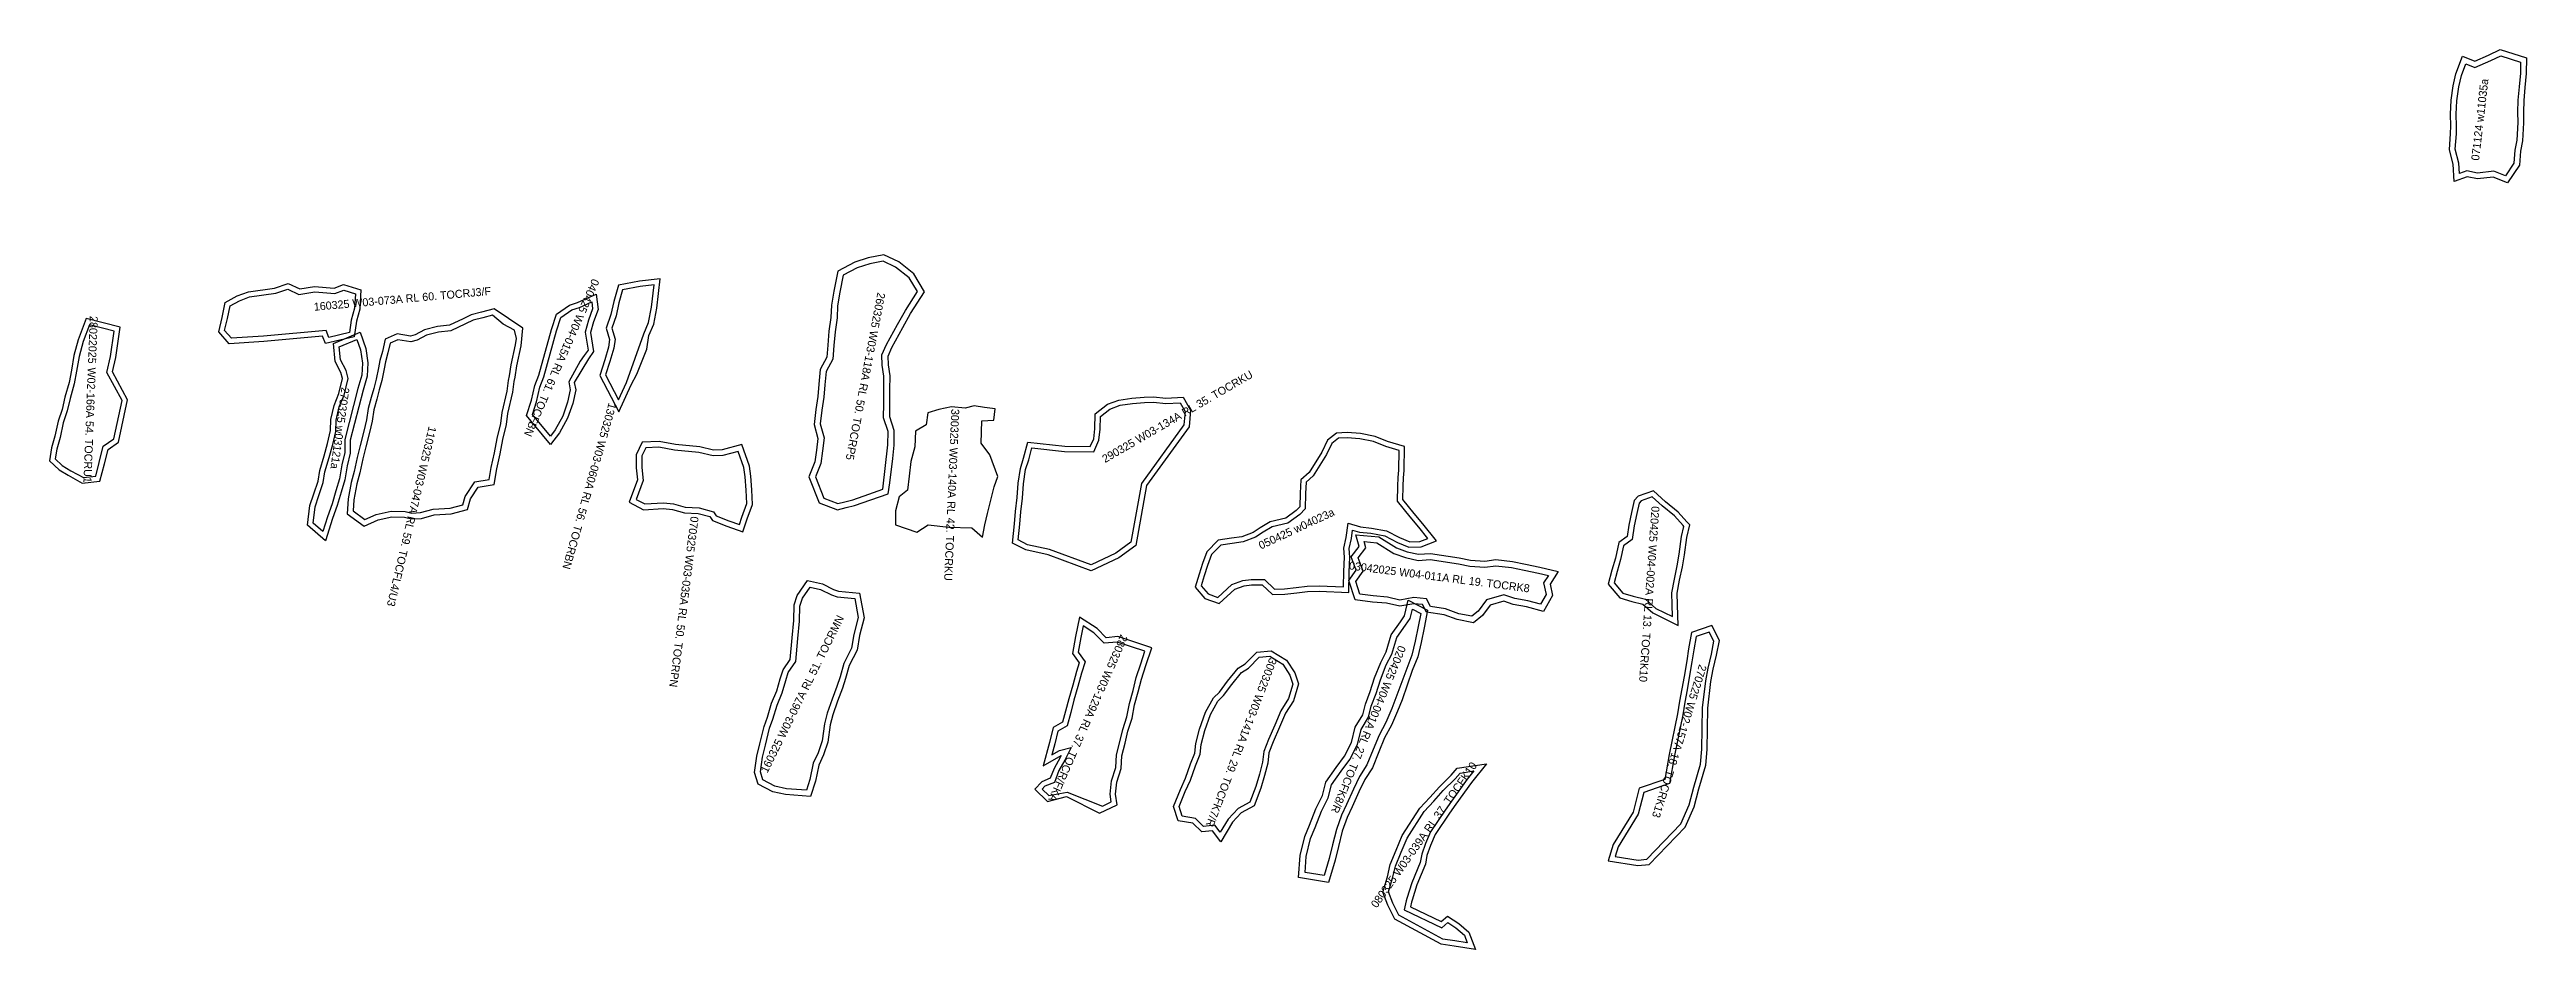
# Model space of a CAD drawing. Extents: x 550067 to 555612, y 63485 to 80416.
# Drawn here: x 550189 to 551814, y 76094 to 76684 of the extents above; entities that cross this region are included whole.
import ezdxf

# ---------------------------------------------------------------- set-up
doc = ezdxf.new("R2010")
doc.units = 0

msp = doc.modelspace()

# ---------------------------------------------------------------- linework, layer by layer
at = {"layer": 'GEOMETRY_LAYER_1', "color": 5}
for points in [[(551796.669, 76683.622, -53.584), (551813.855, 76678.187, -53.661), (551813.691, 76667.85, -53.705), (551812.759, 76658.878, -53.963), (551812.056, 76650.207, -54.37), (551811.883, 76642.684, -54.255), (551812.015, 76635.649, -54.249), (551811.227, 76623.703, -54.301), (551809.948, 76617.112, -54.257), (551809.181, 76607.855, -54.049), (551801.461, 76596.279, -54.018), (551791.944, 76600.025, -53.664), (551781.678, 76598.845, -53.722), (551775.032, 76600.177, -53.651), (551766.381, 76597.106, -53.431), (551765.678, 76608.571, -53.22), (551763.299, 76617.96, -53.395), (551764.052, 76628.614, -53.594), (551764.177, 76633.326, -53.433), (551763.98, 76641.363, -53.289), (551764.371, 76650.444, -53.52), (551765.791, 76659.904, -53.26), (551767.56, 76667.836, -53.408), (551771.897, 76679.272, -53.764), (551779.906, 76676.002, -53.784), (551788.843, 76679.855, -53.807), (551796.669, 76683.622, -53.584)], [(551796.96, 76679.545, -53.584), (551810.01, 76675.417, -53.661), (551809.894, 76668.076, -53.705), (551808.975, 76659.227, -53.963), (551808.26, 76650.404, -54.37), (551808.082, 76642.691, -54.255), (551808.213, 76635.738, -54.249), (551807.451, 76624.191, -54.301), (551806.178, 76617.633, -54.257), (551805.475, 76609.147, -54.049), (551800.001, 76600.937, -54.018), (551792.453, 76603.908, -53.664), (551781.838, 76602.687, -53.722), (551774.75, 76604.108, -53.651), (551769.865, 76602.375, -53.431), (551769.449, 76609.16, -53.22), (551767.132, 76618.301, -53.395), (551767.849, 76628.431, -53.594), (551767.978, 76633.322, -53.433), (551767.782, 76641.328, -53.289), (551768.159, 76650.08, -53.52), (551769.529, 76659.208, -53.26), (551771.21, 76666.743, -53.408), (551774.068, 76674.281, -53.764), (551779.946, 76671.881, -53.784), (551790.42, 76676.396, -53.807), (551796.96, 76679.545, -53.584)], [(550703.181, 76329.725, 55.565), (550706.357, 76328.698, 54.965), (550720.186, 76327.317, 54.808), (550723.259, 76311.232, 54.597), (550720.194, 76299.479, 54.001), (550718.569, 76289.975, 54.695), (550713.407, 76279.918, 58.51), (550711.012, 76271.329, 56.285), (550708.919, 76264.963, 56.616), (550705.767, 76256.622, 60.235), (550702.533, 76247.538, 60.68), (550700.993, 76240.975, 60.848), (550699.344, 76229.672, 61.631), (550696.56, 76221.251, 60.229), (550693.381, 76214.631, 62.94), (550691.305, 76204.182, 61.771), (550687.936, 76194.109, 61.874), (550671.608, 76195.339, 60.185), (550663.349, 76197.136, 60.576), (550653.646, 76202.207, 60.725), (550651.261, 76209.821, 60.817), (550652.762, 76220.534, 60.804), (550654.806, 76228.556, 60.746), (550657.473, 76239.892, 60.144), (550659.763, 76245.976, 59.99), (550662.499, 76255.169, 59.271), (550665.814, 76263.259, 60.357), (550668.06, 76271.092, 60.456), (550669.975, 76276.962, 60.043), (550674.641, 76283.9, 56.645), (550675.917, 76297.94, 58.636), (550676.948, 76309.289, 55.307), (550677.285, 76319.559, 55.007), (550679.329, 76325.735, 54.967), (550686.009, 76335.517, 55.407), (550695.823, 76333.355, 55.365), (550703.181, 76329.725, 55.565)], [(550701.749, 76326.194, 55.565), (550705.575, 76324.958, 54.965), (550716.986, 76323.818, 54.808), (550719.366, 76311.361, 54.597), (550716.475, 76300.281, 54.001), (550714.921, 76291.191, 54.695), (550709.85, 76281.31, 58.51), (550707.375, 76272.434, 56.285), (550705.335, 76266.228, 56.616), (550702.199, 76257.931, 60.235), (550698.882, 76248.612, 60.68), (550697.257, 76241.684, 60.848), (550695.632, 76230.55, 61.631), (550693.029, 76222.676, 60.229), (550689.747, 76215.843, 62.94), (550687.624, 76205.158, 61.771), (550685.271, 76198.121, 61.874), (550672.157, 76199.107, 60.185), (550664.656, 76200.74, 60.576), (550656.802, 76204.846, 60.725), (550655.143, 76210.141, 60.817), (550656.496, 76219.799, 60.804), (550658.497, 76227.651, 60.746), (550661.116, 76238.783, 60.144), (550663.367, 76244.764, 59.99), (550666.087, 76253.903, 59.271), (550669.409, 76262.011, 60.357), (550671.693, 76269.978, 60.456), (550673.423, 76275.28, 60.043), (550678.337, 76282.587, 56.645), (550679.701, 76297.597, 58.636), (550680.742, 76309.055, 55.307), (550681.065, 76318.887, 55.007), (550682.768, 76324.034, 54.967), (550687.699, 76331.253, 55.407), (550694.555, 76329.743, 55.365), (550701.749, 76326.194, 55.565)]]:
    msp.add_polyline3d(points, dxfattribs=at)
at = {"layer": 'GEOMETRY_LAYER_1', "color": 1}
for points in [[(550742.005, 76415.552, 52.537), (550742.814, 76424.425, 52.867), (550742.887, 76433.941, 53.834), (550739.957, 76442.949, 54.802), (550740.023, 76451.607, 55.769), (550740.093, 76460.592, 56.736), (550740.163, 76469.731, 57.703), (550739.077, 76477.036, 58.015), (550738.85, 76482.698, 58.371), (550741.443, 76488.428, 59.229), (550748.589, 76501.498, 60.409), (550753.682, 76510.572, 60.678), (550762.863, 76524.926, 61.853), (550755.679, 76536.616, 61.583), (550745.98, 76544.437, 61.438), (550736.111, 76549.178, 61.598), (550725.87, 76547.124, 61.432), (550717.049, 76544.308, 61.359), (550705.977, 76538.29, 61.351), (550703.229, 76525.259, 60.848), (550701.759, 76516.052, 60.073), (550701.389, 76508.064, 59.357), (550700.089, 76499.07, 58.569), (550699.402, 76489.879, 57.884), (550698.767, 76481.928, 57.655), (550694.43, 76473.898, 57.079), (550693.375, 76464.201, 56.485), (550692.729, 76456.27, 55.854), (550691.52, 76447.74, 55.223), (550690.321, 76437.917, 54.499), (550692.811, 76428.774, 53.843), (550691.884, 76421.136, 53.139), (550690.858, 76413.362, 52.264), (550686.96, 76403.655, 51.454), (550693.71, 76386.534, 51.168), (550705.746, 76381.997, 51.206), (550711.432, 76383.37, 51.473), (550716.868, 76384.684, 51.741), (550727.639, 76388.469, 51.889), (550738.927, 76392.435, 52.036), (550740.055, 76399.629, 52.184), (550742.005, 76415.552, 52.537)], [(550738.816, 76424.622, 52.867), (550738.883, 76433.322, 53.834), (550735.952, 76442.329, 54.802), (550736.024, 76451.639, 55.769), (550736.093, 76460.622, 56.736), (550736.161, 76469.451, 57.703), (550735.089, 76476.661, 58.015), (550734.815, 76483.484, 58.371), (550737.861, 76490.215, 59.229), (550745.09, 76503.436, 60.409), (550750.251, 76512.631, 60.678), (550758.142, 76524.969, 61.853), (550752.632, 76533.934, 61.583), (550743.83, 76541.032, 61.438), (550735.585, 76544.992, 61.598), (550726.875, 76543.246, 61.432), (550718.627, 76540.612, 61.359), (550709.51, 76535.658, 61.351), (550707.164, 76524.53, 60.848), (550705.744, 76515.642, 60.073), (550705.375, 76507.684, 59.357), (550704.068, 76498.635, 58.569), (550703.39, 76489.57, 57.884), (550702.687, 76480.768, 57.655), (550698.322, 76472.687, 57.079), (550697.358, 76463.822, 56.485), (550696.706, 76455.827, 55.854), (550695.486, 76447.217, 55.223), (550694.387, 76438.211, 54.499), (550696.876, 76429.07, 53.843), (550695.853, 76420.634, 53.139), (550694.757, 76412.339, 52.264), (550691.265, 76403.642, 51.454), (550696.781, 76389.651, 51.168), (550706.004, 76386.175, 51.206), (550710.493, 76387.259, 51.473), (550715.732, 76388.524, 51.741), (550726.313, 76392.242, 51.889), (550735.346, 76395.416, 52.036), (550738.816, 76424.622, 52.867)], [(550392.989, 76526.154, 70.71), (550392.376, 76513.56, 69.997), (550390.139, 76505.534, 71.017), (550388.649, 76495.303, 68.621), (550369.826, 76490.874, 66.374), (550367.838, 76495.794, 66.887), (550329.394, 76492.366, 64.371), (550306.558, 76490.83, 63.576), (550299.787, 76498.639, 63.484), (550301.996, 76508.078, 64.117), (550304.02, 76517.836, 64.092), (550311.802, 76522.205, 64.897), (550319.154, 76524.882, 64.923), (550336.282, 76527.268, 65.89), (550345.331, 76530.378, 66.107), (550352.838, 76526.788, 66.119), (550362.64, 76528.319, 67.151), (550375.388, 76527.311, 68.987), (550381.627, 76529.629, 69.966), (550392.989, 76526.154, 70.71)], [(550389.361, 76523.603, 70.71), (550388.9, 76514.122, 69.997), (550386.707, 76506.26, 71.017), (550385.529, 76498.164, 68.621), (550371.947, 76494.969, 66.374), (550370.111, 76499.511, 66.887), (550329.121, 76495.855, 64.371), (550308.061, 76494.439, 63.576), (550303.603, 76499.581, 63.484), (550305.414, 76507.324, 64.117), (550307.123, 76515.564, 64.092), (550313.267, 76519.014, 64.897), (550320.003, 76521.467, 64.923), (550337.099, 76523.849, 65.89), (550345.114, 76526.602, 66.107), (550352.307, 76523.163, 66.119), (550362.774, 76524.798, 67.151), (550375.882, 76523.762, 68.987), (550381.736, 76525.935, 69.966), (550389.361, 76523.603, 70.71)], [(550829.24, 76355.61, 41.186), (550820.627, 76360.164, 41.504), (550821.821, 76372.788, 41.647), (550822.578, 76380.888, 41.921), (550823.656, 76389.97, 41.921), (550824.19, 76399.322, 41.882), (550825.685, 76409.103, 42.201), (550827.779, 76415.777, 42.448), (550830.559, 76426.329, 42.152), (550854.831, 76423.747, 42.32), (550871.575, 76423.524, 42.125), (550873.833, 76428.476, 42.504), (550874.455, 76434.927, 42.952), (550874.766, 76444.827, 43.438), (550882.75, 76451.092, 42.89), (550890.303, 76453.868, 42.302), (550898.901, 76455.153, 41.806), (550906.813, 76455.728, 41.297), (550913.062, 76456.07, 40.82), (550921.136, 76455.151, 40.59), (550932.584, 76455.75, 40.561), (550937.342, 76447.212, 40.531), (550936.436, 76436.363, 40.265), (550908.358, 76397.782, 41.877), (550901.466, 76358.639, 39.104), (550890.199, 76350.512, 39.218), (550872.19, 76341.998, 39.422), (550843.881, 76352.519, 40.459), (550829.24, 76355.61, 41.186)], [(550830.443, 76358.934, 41.186), (550824.332, 76362.164, 41.504), (550825.306, 76372.461, 41.647), (550826.058, 76380.518, 41.921), (550827.144, 76389.663, 41.921), (550827.675, 76398.957, 41.882), (550829.105, 76408.31, 42.201), (550831.143, 76414.808, 42.448), (550833.178, 76422.531, 42.152), (550854.622, 76420.25, 42.32), (550873.812, 76419.995, 42.125), (550877.26, 76427.558, 42.504), (550877.95, 76434.703, 42.952), (550878.213, 76443.083, 43.438), (550884.476, 76447.998, 42.89), (550891.175, 76450.46, 42.302), (550899.287, 76451.672, 41.806), (550907.036, 76452.235, 41.297), (550912.959, 76452.559, 40.82), (550921.028, 76451.641, 40.59), (550930.588, 76452.141, 40.561), (550933.765, 76446.44, 40.531), (550933.029, 76437.631, 40.265), (550905.051, 76399.186, 41.877), (550898.266, 76360.645, 39.104), (550888.412, 76353.538, 39.218), (550872.027, 76345.793, 39.422), (550844.857, 76355.891, 40.459), (550830.443, 76358.934, 41.186)], [(551120.93, 76348.94, 25.597), (551130.353, 76348.348, 25.49), (551137.588, 76349.269, 24.89), (551148.609, 76348.099, 24.448), (551157.031, 76346.357, 24.255), (551166.594, 76344.39, 23.702), (551178.619, 76341.551, 23.583), (551173.194, 76333.268, 23.769), (551174.911, 76325.767, 23.424), (551168.894, 76315.3, 23.613), (551157.756, 76318.421, 24.172), (551149.037, 76319.918, 24.494), (551142.896, 76321.994, 24.644), (551133.904, 76319.437, 24.919), (551128.877, 76312.69, 25.303), (551123.044, 76307.853, 25.563), (551112.246, 76309.982, 26.266), (551103.672, 76313.148, 26.613), (551092.228, 76314.89, 27.422), (551089.57, 76319.859, 27.817), (551083.929, 76320.35, 27.829), (551074.562, 76318.71, 27.515), (551065.848, 76320.721, 27.643), (551056.743, 76321.482, 27.952), (551045.27, 76322.922, 28.033), (551041.276, 76335.563, 28.162), (551046.061, 76342.296, 27.922), (551042.696, 76351.23, 28.168), (551047.91, 76357.867, 28.048), (551045.8, 76365.603, 28.082), (551060.984, 76364.179, 27.655), (551072.44, 76357, 27.472), (551079.391, 76354.51, 27.38), (551086.945, 76352.811, 27.472), (551094.813, 76353.31, 27.244), (551113.655, 76350.54, 26.392), (551120.93, 76348.94, 25.597)], [(551120.68, 76344.948, 25.597), (551130.481, 76344.332, 25.49), (551137.63, 76345.242, 24.89), (551147.991, 76344.142, 24.448), (551156.223, 76342.439, 24.255), (551165.732, 76340.483, 23.702), (551172.146, 76338.969, 23.583), (551168.915, 76334.035, 23.769), (551170.662, 76326.401, 23.424), (551166.977, 76319.991, 23.613), (551158.636, 76322.328, 24.172), (551150.022, 76323.808, 24.494), (551142.998, 76326.182, 24.644), (551131.507, 76322.914, 24.919), (551125.955, 76315.464, 25.303), (551121.953, 76312.145, 25.563), (551113.332, 76313.845, 26.266), (551104.677, 76317.042, 26.613), (551094.81, 76318.543, 27.422), (551092.075, 76323.656, 27.817), (551083.754, 76324.38, 27.829), (551074.671, 76322.79, 27.515), (551066.468, 76324.683, 27.643), (551057.158, 76325.462, 27.952), (551048.311, 76326.571, 28.033), (551045.69, 76334.869, 28.162), (551050.555, 76341.714, 27.922), (551047.234, 76350.531, 28.168), (551052.298, 76356.978, 28.048), (551051.179, 76361.081, 28.082), (551059.664, 76360.285, 27.655), (551070.683, 76353.38, 27.472), (551078.274, 76350.661, 27.38), (551086.626, 76348.783, 27.472), (551094.647, 76349.292, 27.244), (551113.073, 76346.582, 26.392), (551120.68, 76344.948, 25.597)], [(551076.165, 76257.468, 31.14), (551073.059, 76250.06, 31.391), (551069.11, 76240.799, 31.962), (551064.695, 76232.503, 32.526), (551060.904, 76223.249, 33.289), (551056.667, 76212.922, 34.158), (551051.726, 76205.238, 34.924), (551047.831, 76197.103, 36.051), (551043.32, 76187.212, 37.105), (551040.147, 76180.282, 37.961), (551036.823, 76171.296, 38.789), (551034.378, 76161.357, 39.365), (551032.252, 76152.38, 40.159), (551027.877, 76137.596, 41.303), (551008.258, 76140.951, 41.262), (551009.315, 76155.287, 40.108), (551012.265, 76167.83, 39.406), (551015.372, 76175.243, 38.898), (551019.552, 76185.922, 38.073), (551023.836, 76194.615, 37.316), (551026.131, 76203.329, 36.303), (551032.933, 76213.072, 35.266), (551038.405, 76220.399, 34.445), (551043.007, 76229.454, 33.56), (551045.451, 76239.468, 32.925), (551050.39, 76247.569, 32.681), (551052.122, 76254.518, 32.109), (551055.29, 76262.806, 31.626), (551058.13, 76271.858, 31.071), (551062.141, 76281.937, 29.833), (551065.757, 76288.854, 28.803), (551069.059, 76299.934, 28.21), (551075.009, 76308.57, 28.661), (551077.74, 76312.448, 28.908), (551080.156, 76322.625, 29.086), (551092.832, 76316.075, 28.925), (551090.628, 76304.667, 28.723), (551088.684, 76294.907, 28.373), (551086.377, 76285.512, 28.681), (551082.691, 76276.663, 29.551), (551076.165, 76257.468, 31.14)], [(550877.694, 76183.011, 44.642), (550889.227, 76188.62, 44.133), (550888.065, 76195.632, 43.799), (550888.936, 76203.456, 43.248), (550891.877, 76212.285, 42.911), (550892.32, 76220.725, 42.988), (550894.401, 76229.088, 42.498), (550896.25, 76236.946, 41.946), (550898.94, 76245.461, 41.308), (550900.604, 76254.21, 40.724), (550903.033, 76262.664, 40.142), (550905.068, 76270.986, 39.883), (550907.937, 76279.817, 39.558), (550911.832, 76291.488, 39.06), (550889.583, 76298.814, 40.15), (550882.056, 76298.103, 40.591), (550875.995, 76304.047, 40.088), (550864.532, 76311.651, 40.042), (550861.881, 76298.899, 40.281), (550859.992, 76287.692, 40.597), (550864.342, 76281.703, 40.713), (550862.497, 76275.959, 40.977), (550860.035, 76267.026, 41.099), (550857.448, 76258.047, 41.756), (550855.328, 76249.962, 42.269), (550853.431, 76242.643, 42.597), (550847.094, 76239.29, 43.069), (550844.851, 76229.325, 43.537), (550840.555, 76214.205, 43.744), (550852.402, 76220.896, 43.944), (550851.737, 76219.545, 46.334), (550847.772, 76212.448, 47.958), (550845.296, 76205.938, 49.473), (550839.657, 76203.747, 50.364), (550835.227, 76198.73, 50.54), (550843.411, 76190.729, 50.485), (550855.996, 76194.073, 50.082), (550877.694, 76183.011, 44.642)], [(550879.498, 76187.78, 44.642), (550885.347, 76190.625, 44.133), (550884.533, 76195.538, 43.799), (550885.499, 76204.211, 43.248), (550888.407, 76212.941, 42.911), (550888.843, 76221.244, 42.988), (550891.004, 76229.933, 42.498), (550892.913, 76238.001, 41.946), (550895.54, 76246.318, 41.308), (550897.196, 76255.021, 40.724), (550899.65, 76263.563, 40.142), (550901.699, 76271.944, 39.883), (550904.613, 76280.912, 39.558), (550907.4, 76289.263, 39.06), (550889.183, 76295.262, 40.15), (550880.767, 76294.467, 40.591), (550873.783, 76301.314, 40.088), (550866.906, 76305.876, 40.042), (550865.322, 76298.252, 40.281), (550863.688, 76288.559, 40.597), (550868.217, 76282.324, 40.713), (550865.852, 76274.958, 40.977), (550863.403, 76266.076, 41.099), (550860.823, 76257.119, 41.756), (550858.715, 76249.079, 42.269), (550856.432, 76240.271, 42.597), (550850.154, 76236.95, 43.069), (550848.244, 76228.463, 43.537), (550846.227, 76221.361, 43.744), (550851.451, 76224.266, 43.785), (550858.929, 76226.233, 43.944), (550854.837, 76217.918, 46.334), (550850.952, 76210.965, 47.958), (550848.015, 76203.24, 49.473), (550841.718, 76200.793, 50.364), (550840.053, 76198.907, 50.54), (550844.435, 76194.623, 50.485), (550856.423, 76196.976, 50.082), (550879.498, 76187.78, 44.642)], [(551069.375, 76251.618, 31.391), (551065.498, 76242.526, 31.962), (551061.07, 76234.205, 32.526), (551057.203, 76224.766, 33.289), (551053.105, 76214.778, 34.158), (551048.226, 76207.191, 34.924), (551044.207, 76198.797, 36.051), (551039.682, 76188.874, 37.105), (551036.448, 76181.81, 37.961), (551032.993, 76172.472, 38.789), (551030.49, 76162.296, 39.365), (551028.385, 76153.409, 40.159), (551025.049, 76142.138, 41.303), (551012.514, 76144.281, 41.262), (551013.28, 76154.679, 40.108), (551016.083, 76166.591, 39.406), (551019.08, 76173.74, 38.898), (551023.215, 76184.306, 38.073), (551027.602, 76193.208, 37.316), (551029.818, 76201.622, 36.303), (551036.176, 76210.729, 35.266), (551041.815, 76218.281, 34.445), (551046.783, 76228.056, 33.56), (551049.19, 76237.916, 32.925), (551054.123, 76246.009, 32.681), (551055.945, 76253.316, 32.109), (551059.07, 76261.491, 31.626), (551061.902, 76270.518, 31.071), (551065.781, 76280.267, 29.833), (551069.481, 76287.343, 28.803), (551072.712, 76298.184, 28.21), (551078.291, 76306.284, 28.661), (551081.454, 76310.774, 28.908), (551082.866, 76316.723, 29.086), (551088.337, 76313.895, 28.925), (551086.703, 76305.437, 28.723), (551084.779, 76295.775, 28.373), (551082.566, 76286.766, 28.681), (551069.375, 76251.618, 31.391)], [(550990.292, 76289.502, 32.65), (551000.302, 76283.321, 32.723), (551005.716, 76275.163, 32.763), (551008.174, 76267.822, 33.446), (551004.832, 76256.758, 34.428), (550999.672, 76248.58, 34.807), (550995.745, 76239.482, 35.851), (550991.638, 76229.955, 36.257), (550988.778, 76222.723, 36.495), (550988.049, 76215.798, 36.974), (550985.906, 76207.818, 36.992), (550983.472, 76199.406, 37.434), (550979.134, 76187.825, 37.932), (550970.639, 76183.417, 38.301), (550964.891, 76177.157, 38.854), (550957.141, 76164.269, 39.411), (550951.701, 76171.579, 38.826), (550944.695, 76170.768, 38.487), (550938.819, 76176.452, 38.176), (550929.225, 76178.14, 38.123), (550926.216, 76187.526, 37.66), (550930.648, 76198.582, 37.153), (550933.982, 76206.128, 36.625), (550937.287, 76215.397, 36.764), (550940.19, 76222.525, 36.704), (550940.788, 76228.701, 36.589), (550943.264, 76238.268, 36.213), (550947.181, 76249.296, 35.791), (550952.336, 76258.746, 35.129), (550956.362, 76262.509, 34.659), (550961.56, 76269.603, 33.784), (550968.523, 76278.066, 33.132), (550973.171, 76280.979, 32.716), (550980.788, 76288.675, 32.557), (550990.292, 76289.502, 32.65)], [(550989.44, 76285.914, 32.65), (550997.81, 76280.747, 32.723), (551002.544, 76273.613, 32.763), (551004.501, 76267.768, 33.446), (551001.618, 76258.225, 34.428), (550996.567, 76250.218, 34.807), (550992.531, 76240.868, 35.851), (550988.403, 76231.291, 36.257), (550985.348, 76223.565, 36.495), (550984.597, 76216.438, 36.974), (550982.534, 76208.759, 36.992), (550980.147, 76200.508, 37.434), (550976.328, 76190.312, 37.932), (550968.479, 76186.239, 38.301), (550962.074, 76179.264, 38.854), (550956.832, 76170.547, 39.411), (550953.304, 76175.288, 38.826), (550945.938, 76174.435, 38.487), (550940.482, 76179.713, 38.176), (550931.913, 76181.221, 38.123), (550929.934, 76187.394, 37.66), (550933.874, 76197.224, 37.153), (550937.235, 76204.831, 36.625), (550940.557, 76214.148, 36.764), (550943.624, 76221.679, 36.704), (550944.245, 76228.09, 36.589), (550946.613, 76237.243, 36.213), (550950.386, 76247.863, 35.791), (550955.138, 76256.574, 35.129), (550958.991, 76260.175, 34.659), (550964.325, 76267.455, 33.784), (550970.864, 76275.403, 33.132), (550975.373, 76278.229, 32.716), (550982.372, 76285.3, 32.557), (550989.44, 76285.914, 32.65)], [(551081.567, 76121.749, 47.425), (551101.672, 76112.073, 44.553), (551105.936, 76115.69, 43.794), (551113.426, 76110.786, 43.486), (551119.934, 76105.149, 43.494), (551124.356, 76093.793, 43.551), (551110.253, 76095.902, 44.26), (551101.699, 76097.16, 44.448), (551071.375, 76113.634, 48.073), (551066.751, 76122.697, 46.987), (551063.582, 76131.35, 46.779), (551066.509, 76141.469, 45.943), (551068.36, 76149.426, 44.858), (551072.311, 76158.898, 43.798), (551076.266, 76168.38, 42.738), (551087.775, 76186.438, 40.294), (551094.315, 76193.359, 38.689), (551100.626, 76200.333, 36.857), (551108.329, 76207.958, 34.794), (551112.375, 76212.662, 33.835), (551131.489, 76215.541, 32.539), (551121.62, 76203.204, 33.831), (551111.34, 76189.021, 37.247), (551107.197, 76182.995, 38.816), (551097.776, 76169.146, 41.932), (551094.815, 76161.894, 43.09), (551092.434, 76155.255, 43.84), (551091.454, 76149.691, 44.209), (551085.86, 76136.202, 45.021), (551082.694, 76126.145, 46.215), (551082.286, 76124.81, 46.647), (551081.567, 76121.749, 47.425)], [(551077.517, 76119.814, 47.425), (551102.202, 76107.934, 44.553), (551106.206, 76111.33, 43.794), (551111.312, 76107.986, 43.486), (551116.987, 76103.071, 43.494), (551118.904, 76098.146, 43.551), (551110.766, 76099.364, 44.26), (551102.824, 76100.532, 44.448), (551073.999, 76116.191, 48.073), (551069.965, 76124.1, 46.987), (551067.263, 76131.477, 46.779), (551069.897, 76140.585, 45.943), (551071.703, 76148.348, 44.858), (551075.542, 76157.551, 43.798), (551079.38, 76166.754, 42.738), (551090.548, 76184.276, 40.294), (551096.885, 76190.983, 38.689), (551103.157, 76197.913, 36.857), (551110.891, 76205.569, 34.794), (551114.181, 76209.394, 33.835), (551123.174, 76210.749, 32.539), (551118.835, 76205.326, 33.831), (551108.481, 76191.04, 37.247), (551104.308, 76184.971, 38.816), (551094.675, 76170.81, 41.932), (551091.546, 76163.147, 43.09), (551089.039, 76156.156, 43.84), (551088.073, 76150.677, 44.209), (551082.568, 76137.4, 45.021), (551079.351, 76127.183, 46.215), (551078.905, 76125.723, 46.647), (551077.517, 76119.814, 47.425)]]:
    msp.add_polyline3d(points, dxfattribs=at)
at = {"layer": 'GEOMETRY_LAYER_1', "color": 234}
for points in [[(550580.664, 76487.205, 61.751), (550581.938, 76496.258, 61.97), (550585.131, 76503.711, 61.402), (550587.156, 76514.199, 61.733), (550589.37, 76533.35, 62.223), (550575.731, 76531.783, 62.333), (550561.939, 76529.141, 62.348), (550558.841, 76518.533, 62.083), (550557.072, 76509.976, 62.068), (550553.922, 76501.071, 61.971), (550556.209, 76493.521, 61.672), (550555.511, 76488.599, 61.778), (550553.013, 76480.268, 61.798), (550549.799, 76470.028, 61.721), (550562.198, 76446.103, 61.77), (550570.369, 76463.866, 61.731), (550573.948, 76470.782, 61.918), (550580.664, 76487.205, 61.751)], [(550578.537, 76497.207, 61.97), (550581.766, 76504.743, 61.402), (550583.694, 76514.732, 61.733), (550585.387, 76529.369, 62.223), (550576.261, 76528.32, 62.333), (550564.699, 76526.105, 62.348), (550562.24, 76517.687, 62.083), (550560.452, 76509.034, 62.068), (550557.605, 76500.986, 61.971), (550559.782, 76493.796, 61.672), (550558.939, 76487.847, 61.778), (550556.359, 76479.241, 61.798), (550553.571, 76470.356, 61.721), (550562.011, 76454.071, 61.77), (550567.223, 76465.402, 61.731), (550578.537, 76497.207, 61.97)], [(550480.34, 76513.65, 72.369), (550472.126, 76511.465, 71.319), (550465.233, 76509.739, 70.965), (550460.022, 76507.183, 70.81), (550451.05, 76503.018, 69.471), (550443.201, 76502.091, 68.53), (550434.669, 76499.986, 67.635), (550428.489, 76496.672, 67.26), (550425.559, 76495.844, 66.973), (550416.735, 76497.321, 67.006), (550408.985, 76493.911, 66.812), (550407.081, 76485.804, 66.703), (550405.498, 76479.903, 66.361), (550404.528, 76475.087, 66.255), (550402.973, 76467.562, 65.946), (550401.402, 76461.536, 66.115), (550399.704, 76455.56, 65.943), (550397.829, 76448.337, 65.587), (550396.753, 76440.873, 64.806), (550394.874, 76433.489, 64.566), (550392.552, 76424.096, 64.201), (550390.517, 76416.296, 64.113), (550388.553, 76407.153, 63.945), (550386.713, 76399.809, 63.683), (550384.549, 76389.075, 63.67), (550383.985, 76379.345, 64.121), (550395.221, 76371.247, 64.245), (550404.242, 76375.312, 64.526), (550413.188, 76377.311, 64.359), (550421.579, 76377.054, 64.53), (550426.144, 76375.951, 64.282), (550432.75, 76376.325, 64.118), (550440.962, 76378.586, 63.96), (550452.244, 76379.338, 63.857), (550462.98, 76382.109, 63.769), (550465.003, 76389.137, 64.011), (550469.976, 76396.895, 65.412), (550480.392, 76398.493, 65.913), (550482.221, 76408.913, 65.889), (550484.419, 76418.536, 66.216), (550486.195, 76427.946, 66.608), (550488.481, 76437.878, 66.722), (550489.345, 76445.151, 66.173), (550492.748, 76459.001, 66.509), (550493.552, 76466.014, 67.766), (550494.242, 76468.975, 68.318), (550495.338, 76476.269, 69.168), (550498.104, 76489.394, 69.831), (550499.211, 76501.075, 70.292), (550480.34, 76513.65, 72.369)], [(550233.924, 76426.269, 59.348), (550239.962, 76454.046, 61.441), (550230.084, 76472.409, 61.324), (550232.101, 76481.8, 61.535), (550235.142, 76501.605, 61.728), (550212.774, 76507.35, 61.573), (550207.408, 76493.449, 61.587), (550204.665, 76483.082, 61.25), (550203.021, 76473.483, 60.86), (550201.493, 76465.412, 60.486), (550198.759, 76455.791, 60.066), (550196.974, 76447.79, 60.178), (550194.315, 76439.974, 59.946), (550192.276, 76430.245, 59.329), (550190.034, 76422.502, 58.829), (550188.702, 76413.969, 57.985), (550194.981, 76408.134, 57.729), (550201.033, 76404.559, 57.808), (550210.219, 76399.511, 57.414), (550221.76, 76400.778, 57.236), (550224.685, 76412.152, 57.789), (550227.065, 76421.567, 58.569), (550233.924, 76426.269, 59.348)], [(550230.799, 76428.37, 59.348), (550236.267, 76453.525, 61.441), (550226.391, 76471.885, 61.324), (550228.657, 76482.433, 61.535), (550231.202, 76499.004, 61.728), (550214.918, 76503.185, 61.573), (550210.743, 76492.368, 61.587), (550208.089, 76482.337, 61.25), (550206.466, 76472.862, 60.86), (550204.902, 76464.606, 60.486), (550202.153, 76454.931, 60.066), (550200.349, 76446.843, 60.178), (550197.697, 76439.048, 59.946), (550195.675, 76429.398, 59.329), (550193.458, 76421.742, 58.829), (550192.447, 76415.266, 57.985), (550197.087, 76410.955, 57.729), (550202.766, 76407.6, 57.808), (550210.936, 76403.11, 57.414), (550218.973, 76403.993, 57.236), (550221.294, 76413.016, 57.789), (550223.995, 76423.706, 58.569), (550230.799, 76428.37, 59.348)], [(550486.245, 76503.546, 71.252), (550479.379, 76509.463, 72.369), (550473.076, 76507.786, 71.319), (550466.546, 76506.151, 70.965), (550461.66, 76503.754, 70.81), (550452.099, 76499.315, 69.471), (550443.881, 76498.345, 68.53), (550436.044, 76496.412, 67.635), (550429.92, 76493.127, 67.26), (550425.772, 76491.956, 66.973), (550417.227, 76493.387, 67.006), (550412.251, 76491.196, 66.812), (550410.766, 76484.877, 66.703), (550409.199, 76479.035, 66.361), (550408.251, 76474.327, 66.255), (550406.675, 76466.698, 65.946), (550405.069, 76460.537, 66.115), (550403.372, 76454.563, 65.943), (550401.56, 76447.586, 65.587), (550400.486, 76440.132, 64.806), (550398.56, 76432.564, 64.566), (550396.235, 76423.16, 64.201), (550394.215, 76415.417, 64.113), (550392.255, 76406.292, 63.945), (550390.42, 76398.972, 63.683), (550388.327, 76388.588, 63.67), (550387.9, 76381.208, 64.121), (550395.661, 76375.613, 64.245), (550403.035, 76378.936, 64.526), (550412.826, 76381.124, 64.359), (550422.089, 76380.84, 64.53), (550426.49, 76379.776, 64.282), (550432.131, 76380.096, 64.118), (550440.325, 76382.351, 63.96), (550451.638, 76383.106, 63.857), (550459.929, 76385.247, 63.769), (550461.505, 76390.721, 64.011), (550467.703, 76400.391, 65.412), (550477.121, 76401.836, 65.913), (550478.495, 76409.666, 65.889), (550480.699, 76419.311, 66.216), (550482.475, 76428.725, 66.608), (550484.731, 76438.529, 66.722), (550485.599, 76445.832, 66.173), (550489, 76459.673, 66.509), (550489.801, 76466.664, 67.766), (550490.507, 76469.689, 68.318), (550491.597, 76476.944, 69.168), (550494.373, 76490.12, 69.831), (550495.094, 76494.169, 70.292), (550493.76, 76499.687, 70.83), (550486.245, 76503.546, 71.252)], [(550757.72, 76367.327, 49.434), (550765.287, 76372.039, 49.534), (550778.76, 76370.595, 48.508), (550793.883, 76370.197, 48.951), (550800.803, 76364.098, 48.706), (550802.471, 76372.065, 48.472), (550804.034, 76379.615, 48.504), (550806.325, 76388.225, 48.262), (550808.426, 76397.119, 48.2), (550810.876, 76403.678, 48.179), (550805.701, 76418.088, 47.494), (550799.959, 76425.74, 47.362), (550800.464, 76440.378, 49.244), (550808.239, 76440.642, 49.147), (550809.118, 76448.241, 49.309), (550802.051, 76448.976, 49.374), (550795.3, 76450.05, 49.604), (550789.492, 76448.531, 49.834), (550780.45, 76449.557, 50.203), (550772.157, 76447.736, 50.439), (550765.012, 76445.501, 50.834), (550763.787, 76437.728, 50.969), (550756.852, 76433.481, 51.189), (550756.358, 76423.158, 50.829), (550753.913, 76413.554, 50.325), (550752.679, 76404.041, 50.374), (550751.587, 76394.792, 50.417), (550746.176, 76390.391, 50.518), (550743.767, 76381.24, 50.349), (550743.717, 76372.159, 49.961), (550757.72, 76367.327, 49.434)], [(550648.865, 76404.017, 55.706), (550647.875, 76410.53, 56.023), (550642.838, 76424.715, 56.711), (550629.927, 76421.215, 56.555), (550624.422, 76421.066, 56.446), (550615.273, 76423.265, 56.737), (550599.325, 76424.701, 57.036), (550588.79, 76426.767, 57.173), (550577.516, 76426.224, 57.247), (550573.512, 76418.085, 57.013), (550573.653, 76409.514, 56.99), (550574.431, 76401.661, 56.471), (550569.04, 76386.999, 56.284), (550578.506, 76382.027, 56.051), (550591.382, 76382.802, 55.64), (550597.38, 76382.221, 55.836), (550605.203, 76379.953, 55.628), (550614.379, 76379.471, 55.507), (550622.018, 76377.498, 54.907), (550623.749, 76374.923, 55.146), (550633.075, 76371.304, 54.638), (550643.68, 76367.53, 54.381), (550646.387, 76375.998, 54.448), (550649.914, 76385.459, 54.869), (550649.386, 76394.95, 55.288), (550648.865, 76404.017, 55.706)], [(550645.207, 76403.462, 55.706), (550644.27, 76409.625, 56.023), (550640.498, 76420.247, 56.711), (550630.468, 76417.527, 56.555), (550624.033, 76417.354, 56.446), (550614.672, 76419.603, 56.737), (550598.802, 76421.034, 57.036), (550588.519, 76423.051, 57.173), (550579.873, 76422.634, 57.247), (550577.226, 76417.253, 57.013), (550577.35, 76409.726, 56.99), (550578.197, 76401.181, 56.471), (550573.632, 76388.767, 56.284), (550579.314, 76385.783, 56.051), (550591.45, 76386.513, 55.64), (550598.079, 76385.87, 55.836), (550605.823, 76383.626, 55.628), (550614.944, 76383.146, 55.507), (550624.305, 76380.728, 54.907), (550626.171, 76377.951, 55.146), (550634.364, 76374.772, 54.638), (550641.319, 76372.298, 54.381), (550642.889, 76377.209, 54.448), (550646.177, 76386.026, 54.869), (550645.692, 76394.744, 55.288), (550645.207, 76403.462, 55.706)], [(551266.088, 76301.447, 23.223), (551264.14, 76290.807, 23.251), (551262.861, 76282.851, 23.811), (551261.129, 76272.717, 23.143), (551259.71, 76264.618, 23.199), (551258.257, 76256.436, 23.756), (551256.9, 76248.221, 22.341), (551251.322, 76221.645, 22.41), (551248.448, 76205.254, 24.449), (551231.749, 76199.384, 26.78), (551227.801, 76183.847, 27.344), (551214.683, 76162.549, 27.965), (551211.351, 76151.829, 28.639), (551230.835, 76148.794, 28.282), (551238.342, 76149.518, 28.496), (551261.941, 76174.021, 25.977), (551267.833, 76187.355, 24.682), (551270.833, 76199.116, 24.008), (551275.34, 76214.562, 23.132), (551276.301, 76224.904, 22.42), (551276.724, 76251.977, 24.438), (551278.812, 76269.367, 25.974), (551280.324, 76277.39, 25.337), (551282.495, 76286.621, 23.768), (551284.397, 76296.266, 24.52), (551279.366, 76306.142, 24.643), (551266.088, 76301.447, 23.223)], [(551269.166, 76298.823, 23.223), (551267.589, 76290.214, 23.251), (551266.314, 76282.279, 23.811), (551264.577, 76272.12, 23.143), (551263.157, 76264.011, 23.199), (551261.706, 76255.846, 23.756), (551260.341, 76247.576, 22.341), (551254.759, 76220.983, 22.41), (551251.542, 76202.632, 24.449), (551234.679, 76196.704, 26.78), (551231.061, 76182.467, 27.344), (551217.895, 76161.089, 27.965), (551215.897, 76154.663, 28.639), (551230.937, 76152.32, 28.282), (551236.718, 76152.878, 28.496), (551258.99, 76176.003, 25.977), (551264.514, 76188.503, 24.682), (551267.456, 76200.039, 24.008), (551271.886, 76215.221, 23.132), (551272.804, 76225.094, 22.42), (551273.227, 76252.214, 24.438), (551275.351, 76269.9, 25.974), (551276.899, 76278.114, 25.337), (551279.073, 76287.36, 23.768), (551280.729, 76295.756, 24.52), (551277.64, 76301.819, 24.643), (551269.166, 76298.823, 23.223)]]:
    msp.add_polyline3d(points, dxfattribs=at)
at = {"layer": 'GEOMETRY_LAYER_1', "color": 3}
for points in [[(550533.014, 76465.343, 62.167), (550533.907, 76460.496, 62.077), (550531.941, 76451.662, 62.611), (550528.637, 76441.917, 62.679), (550523.29, 76432.35, 62.403), (550517.476, 76424.721, 62.021), (550501.563, 76443.751, 63.546), (550504.937, 76453.722, 63.755), (550507.11, 76463.463, 63.462), (550509.729, 76470.251, 63.072), (550517.977, 76500.191, 83.148), (550521.227, 76510.253, 82.65), (550529.807, 76516.183, 60.974), (550535.088, 76517.876, 60.696), (550547.27, 76523.302, 113.824), (550548.645, 76513.267, 61.264), (550545.628, 76505.156, 61.207), (550543.667, 76498.18, 60.985), (550545.705, 76485.804, 70.295), (550542.229, 76481.017, 65.875), (550533.014, 76465.343, 62.167)], [(550536.78, 76479.472, 61.456), (550529.347, 76465.935, 62.167), (550530.336, 76460.561, 62.077), (550528.566, 76452.607, 62.611), (550525.426, 76443.345, 62.679), (550520.355, 76434.275, 62.403), (550517.349, 76430.329, 62.021), (550505.508, 76444.489, 63.546), (550508.312, 76452.776, 63.755), (550510.47, 76462.446, 63.462), (550513.057, 76469.153, 63.072), (550521.331, 76499.188, 83.148), (550524.193, 76508.048, 82.65), (550531.37, 76513.008, 60.974), (550536.338, 76514.601, 60.696), (550544.436, 76518.208, 113.824), (550545.058, 76513.663, 61.264), (550542.297, 76506.242, 61.207), (550540.087, 76498.379, 60.985), (550542.014, 76486.678, 70.295), (550539.397, 76483.074, 65.875), (550536.78, 76479.472, 61.456)], [(550392.474, 76498.319, 67.804), (550396.131, 76487.661, 67.039), (550397.643, 76478.35, 65.785), (550397.112, 76469.642, 64.822), (550394.398, 76460.446, 64.233), (550385.939, 76427.644, 62.499), (550385.987, 76419.105, 62.571), (550383.987, 76410.767, 62.754), (550382.406, 76401.528, 62.711), (550379.99, 76393.5, 62.467), (550377.425, 76384.738, 62.349), (550374.416, 76376.267, 62.854), (550369.715, 76361.661, 63.358), (550357.968, 76371.786, 63.073), (550359.524, 76384.68, 62.592), (550362.02, 76392.389, 62.282), (550364.862, 76400.713, 62.427), (550365.976, 76407.673, 62.343), (550368.887, 76417.247, 62.473), (550371.16, 76425.506, 62.582), (550373.05, 76433.83, 62.932), (550373.266, 76441.139, 63.505), (550375.454, 76450.422, 63.974), (550378.6, 76458.153, 64.068), (550380.958, 76468.058, 64.14), (550379.935, 76471.948, 64.519), (550376.157, 76479.238, 65.366), (550375.107, 76490.933, 66.263), (550392.474, 76498.319, 67.804)], [(550390.384, 76493.627, 67.804), (550392.724, 76486.807, 67.039), (550394.126, 76478.175, 65.785), (550393.643, 76470.251, 64.822), (550391.024, 76461.379, 64.233), (550382.437, 76428.079, 62.499), (550382.485, 76419.51, 62.571), (550380.557, 76411.471, 62.754), (550378.992, 76402.331, 62.711), (550376.634, 76394.496, 62.467), (550374.094, 76385.816, 62.349), (550371.1, 76377.389, 62.854), (550368.001, 76367.759, 63.358), (550361.666, 76373.219, 63.073), (550362.958, 76383.924, 62.592), (550365.341, 76391.284, 62.282), (550368.271, 76399.864, 62.427), (550369.394, 76406.884, 62.343), (550372.249, 76416.273, 62.473), (550374.556, 76424.653, 62.582), (550376.538, 76433.387, 62.932), (550376.754, 76440.681, 63.505), (550378.798, 76449.354, 63.974), (550381.943, 76457.082, 64.068), (550384.566, 76468.1, 64.14), (550383.221, 76473.214, 64.519), (550379.582, 76480.237, 65.366), (550378.821, 76488.709, 66.263), (550390.384, 76493.627, 67.804)], [(551261.367, 76352.42, 18.091), (551263.011, 76363.793, 17.89), (551264.851, 76372.138, 17.521), (551263.023, 76374.011, 17.508), (551257.371, 76380.503, 17.589), (551249.067, 76387.232, 18.202), (551241.074, 76394.357, 18.116), (551231.041, 76390.953, 18.701), (551228.439, 76388.092, 18.549), (551226.634, 76380.295, 18.579), (551224.987, 76371.942, 18.722), (551223.9, 76364.431, 19.08), (551218.277, 76360.499, 19.726), (551216.12, 76350.255, 20.451), (551213.816, 76342.469, 20.451), (551211.427, 76333.267, 20.612), (551218.965, 76324.351, 20.517), (551226.918, 76321.866, 20.268), (551234.118, 76320.141, 20.416), (551240.741, 76314.323, 20.64), (551257.293, 76306.192, 21.044), (551256.793, 76319.725, 20.686), (551256.566, 76327.237, 20.375), (551258.255, 76335.881, 19.866), (551260.027, 76344.476, 18.823), (551261.367, 76352.42, 18.091)], [(551257.903, 76352.921, 18.091), (551259.566, 76364.421, 17.89), (551261.027, 76371.046, 17.521), (551260.449, 76371.638, 17.508), (551254.931, 76377.976, 17.589), (551246.8, 76384.564, 18.202), (551240.267, 76390.388, 18.116), (551233.022, 76387.93, 18.701), (551231.643, 76386.413, 18.549), (551230.057, 76379.561, 18.579), (551228.438, 76371.352, 18.722), (551227.147, 76362.43, 19.08), (551221.417, 76358.424, 19.726), (551219.516, 76349.396, 20.451), (551217.189, 76341.532, 20.451), (551215.271, 76334.142, 20.612), (551220.98, 76327.388, 20.517), (551227.849, 76325.242, 20.268), (551235.777, 76323.342, 20.416), (551242.702, 76317.26, 20.64), (551253.579, 76311.916, 21.044), (551253.295, 76319.607, 20.686), (551253.056, 76327.523, 20.375), (551254.823, 76336.57, 19.866), (551256.6, 76345.184, 18.823), (551257.903, 76352.921, 18.091)]]:
    msp.add_polyline3d(points, dxfattribs=at)
at = {"layer": 'GEOMETRY_LAYER_2', "color": 3}
for points in [[(551021.799, 76328.548, 29.759), (551041.083, 76327.758, 28.78), (551041.501, 76341.384, 28.539), (551041.843, 76350.969, 28.745), (551041.5, 76356.627, 28.554), (551042.937, 76363.087, 28.649), (551043.659, 76368.583, 26.069), (551048.292, 76367.234, 25.622), (551055.533, 76366.538, 25.386), (551064.787, 76364.844, 25.087), (551073.051, 76360.575, 24.726), (551080.604, 76357.495, 24.626), (551088.56, 76357.779, 24.787), (551098.718, 76361.608, 25.117), (551089.776, 76372.778, 24.659), (551084.115, 76379.466, 24.43), (551076.717, 76388.744, 24.553), (551076.885, 76397.372, 24.103), (551077.137, 76403.014, 23.758), (551077.459, 76407.814, 23.069), (551077.823, 76423.457, 22.738), (551066.573, 76426.67, 23.438), (551058.501, 76430.067, 24.019), (551048.89, 76432.032, 24.156), (551040.088, 76432.689, 24.056), (551033.069, 76432.236, 24.345), (551027.228, 76427.668, 24.231), (551023.389, 76419.803, 24.242), (551015.187, 76406.513, 25.142), (551009.757, 76401.657, 25.317), (551009.203, 76392.791, 26.184), (551008.997, 76383.941, 27.956), (551006.655, 76381.449, 28.208), (550999.763, 76376.433, 28.306), (550989.558, 76374.093, 29.208), (550983.124, 76370.161, 28.808), (550978.411, 76367.141, 29.619), (550970.911, 76364.287, 29.97), (550964.152, 76363.294, 30.092), (550955.507, 76362.077, 29.904), (550948.083, 76354.498, 30.557), (550945.256, 76346.677, 30.49), (550943.036, 76339.726, 30.671), (550940.312, 76331.238, 31.072), (550946.794, 76323.87, 30.802), (550956.099, 76320.521, 30.638), (550966.302, 76329.96, 29.979), (550972.459, 76332.216, 29.481), (550977.322, 76332.807, 29.547), (550984.374, 76332.838, 29.007), (550991.166, 76326.45, 30.165), (550999.281, 76326.626, 29.812), (551007.017, 76327.557, 29.441), (551014.054, 76328.357, 29.67), (551021.799, 76328.548, 29.759)], [(551021.827, 76332.05, 29.759), (551037.693, 76331.399, 28.78), (551038.003, 76341.5, 28.539), (551038.339, 76350.925, 28.745), (551037.977, 76356.906, 28.554), (551039.487, 76363.696, 28.649), (551040.72, 76373.085, 26.069), (551048.954, 76370.686, 25.622), (551056.016, 76370.008, 25.386), (551065.93, 76368.192, 25.087), (551074.518, 76363.757, 24.726), (551081.23, 76361.019, 24.626), (551087.862, 76361.257, 24.787), (551092.974, 76363.184, 25.117), (551087.074, 76370.554, 24.659), (551081.41, 76377.243, 24.43), (551073.193, 76387.55, 24.553), (551073.386, 76397.484, 24.103), (551073.642, 76403.209, 23.758), (551073.962, 76407.973, 23.069), (551074.261, 76420.834, 22.738), (551065.409, 76423.362, 23.438), (551057.461, 76426.707, 24.019), (551048.407, 76428.559, 24.156), (551040.07, 76429.181, 24.056), (551034.373, 76428.813, 24.345), (551030.019, 76425.408, 24.231), (551026.458, 76418.112, 24.242), (551017.898, 76404.242, 25.142), (551013.16, 76400.006, 25.317), (551012.7, 76392.642, 26.184), (551012.465, 76382.52, 27.956), (551008.98, 76378.812, 28.208), (551001.243, 76373.182, 28.306), (550990.896, 76370.809, 29.208), (550984.981, 76367.194, 28.808), (550979.994, 76363.998, 29.619), (550971.798, 76360.88, 29.97), (550964.65, 76359.83, 30.092), (550957.174, 76358.777, 29.904), (550951.116, 76352.593, 30.557), (550948.57, 76345.549, 30.49), (550946.369, 76338.659, 30.671), (550944.251, 76332.059, 31.072), (550948.827, 76326.858, 30.802), (550955.283, 76324.535, 30.638), (550964.44, 76333.005, 29.979), (550971.635, 76335.642, 29.481), (550977.102, 76336.306, 29.547), (550985.755, 76336.344, 29.007), (550992.521, 76329.98, 30.165), (550999.033, 76330.121, 29.812), (551006.61, 76331.033, 29.441), (551013.813, 76331.852, 29.67), (551021.827, 76332.05, 29.759)]]:
    msp.add_polyline3d(points, dxfattribs=at)

# ---------------------------------------------------------------- texts
at = {"layer": 'GEOMETRY_LAYER_1', "color": 7}
for s, height, rotation, p in [('071124 w11035a', 5.24933, 83.4, (551782.768, 76610.672, -53.722)), ('040425', 5.2493, 246.3, (550544.822, 76533.895, 60.696)), ('160325 W03-073A RL 60. TOCRJ3/F', 5.24933, 5.1, (550362.354, 76512.395, 64.117)), ('260325 W03-118A RL 50. TOCRP5^J', 5.24933, 259.2, (550731.96, 76524.736, 61.598)), ('28022025', 5.2493, 267.8, (550215.147, 76509.043, 57.729)), ('W04-015A RL 61. TOCFBN', 5.24933, 246.3, (550534.648, 76510.758, 60.696)), ('W02-166A 54. TOCRU1', 5.24933, 267.8, (550213.834, 76475.367, 57.729)), ('290325 W03-134A RL 35. TOCRKU^J', 5.24933, 30.1, (550881.263, 76412.548, 41.921)), ('270325 w03121a^J', 5.24933, 262.2, (550380.314, 76462.477, 68.139)), ('130325 W03-060A RL 56. TOCRBN', 5.24933, 254.3, (550555.648, 76452.453, 62.333)), ('300325 W03-140A RL 42. TOCRKU^J', 5.24933, 267.6, (550780.394, 76448.172, 50.349)), ('^J', 5.2493, 262.2, (550369.112, 76434.682, 68.139)), ('110325', 5.2493, 256.8, (550437.525, 76436.997, 69.471)), ('^J', 5.2493, 30.1, (550937.573, 76436.751, 41.921)), ('W03-047A RL 59. TOCFL4/U3', 5.24933, 256.8, (550431.769, 76412.385, 69.471)), ('^J', 5.2493, 267.6, (550770.526, 76387.68, 50.349)), ('020425 W04-002A RL 13. TOCRK10', 5.24933, 265.9, (551239.839, 76384.476, 18.116)), ('070325 W03-035A RL 50. TOCRPN', 5.24933, 262.8, (550609.416, 76377.898, 56.471)), ('03042025 W04-011A RL 19. TOCRK8', 5.24933, 352.7, (551041.051, 76342.926, 27.922)), ('160325 W03-067A RL 51. TOCRMN^J', 5.24933, 63.7, (550659.683, 76209.004, 60.725)), ('280325 W03-129A RL 37. TOCR/FKA', 5.24933, 246.3, (550891.557, 76300.657, 40.15)), ('300325 W03-141A RL 29. TOCFK7/R', 5.24933, 249.1, (550989.237, 76285.381, 37.153)), ('020425 W04-001A RL 27. TOCFK8/R', 5.24933, 247.7, (551073.985, 76293.474, 29.086)), ('270225 W02-157A 18. TOCRK13', 5.24933, 252.7, (551271.116, 76280.935, 24.643)), ('^J', 5.2493, 249.1, (550951.457, 76226.769, 37.153)), ('^J', 5.2493, 249.1, (550958.097, 76224.238, 37.153)), ('080325 W03-039A RL 37. TOCFK10', 5.24933, 54.8, (551059.537, 76120.524, 46.779))]:
    msp.add_text(s, height=height, rotation=rotation, dxfattribs=at).set_placement(p)
msp.add_text('^J', height=5.084, dxfattribs=at).set_placement((550778.968, 76374.671, 60.658))
at = {"layer": 'GEOMETRY_LAYER_2', "color": 7}
msp.add_text('050425 w04023a', height=5.24933, rotation=24.9, dxfattribs=at).set_placement((550983.504, 76355.857, 30.671))

doc.saveas('drawing.dxf')
